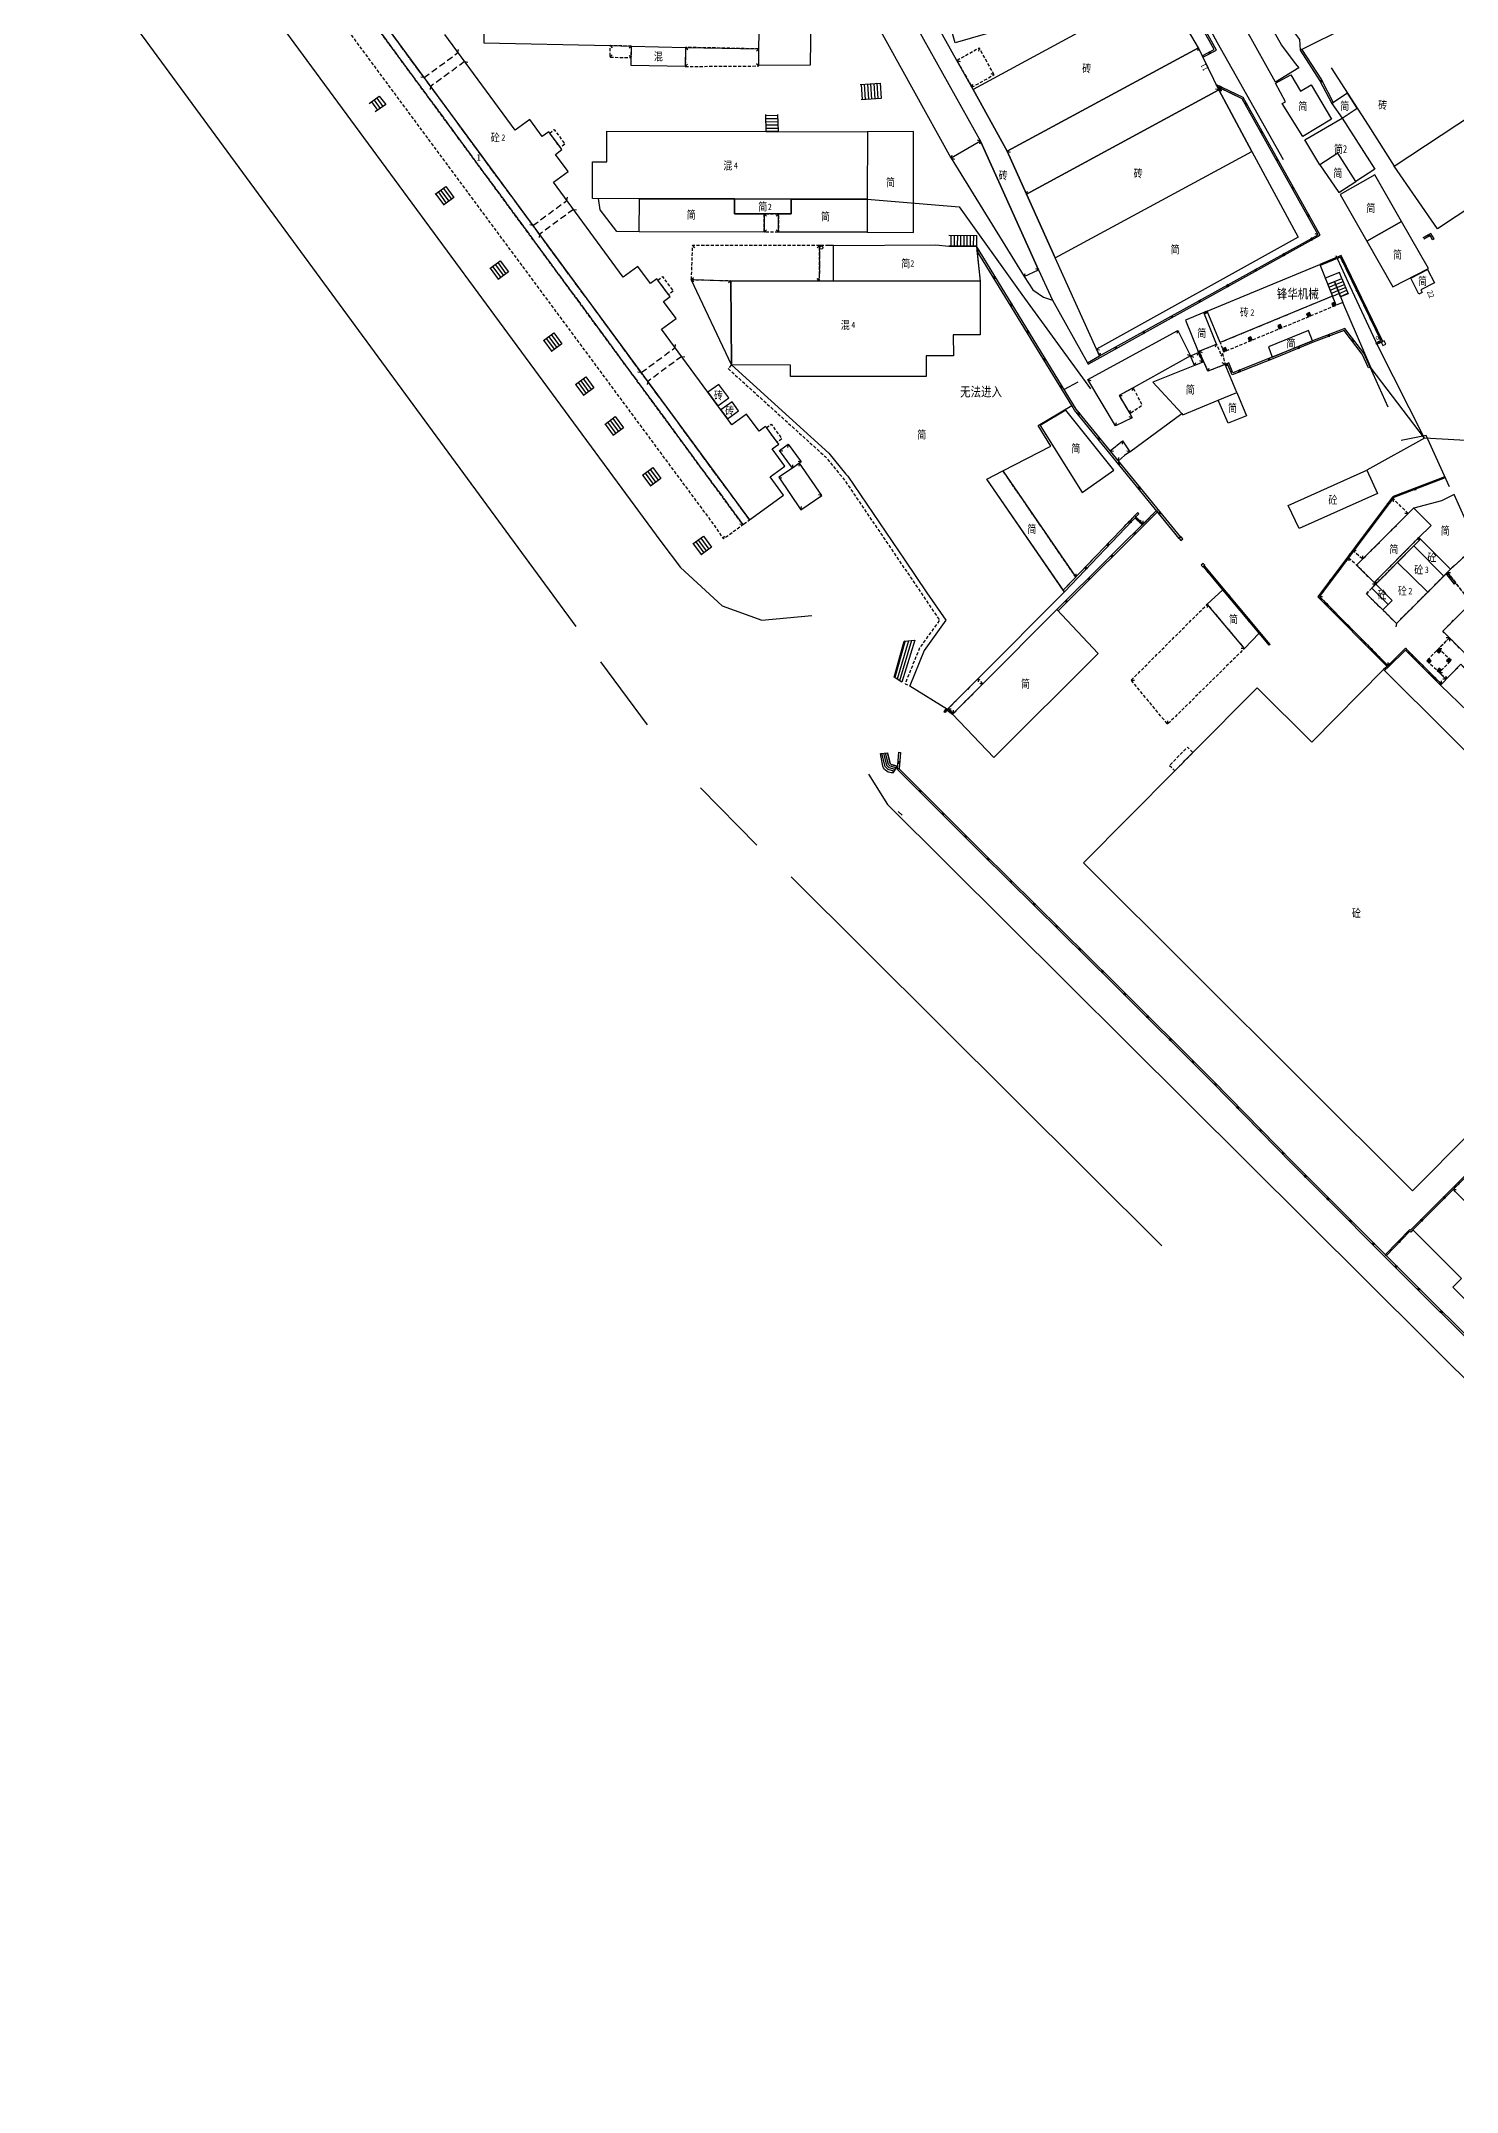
# Model space of a CAD drawing. Extents: x 395778 to 396698, y 996972 to 998012.
# Drawn here: x 396116.2 to 396337.4, y 997014.4 to 997334.7 of the extents above; entities that cross this region are included whole.
import ezdxf
from ezdxf.enums import TextEntityAlignment as Align

# ---------------------------------------------------------------- set-up
doc = ezdxf.new("R2010")
doc.units = 0
doc.header["$LTSCALE"] = 0.5
for name, pattern in [('X32', [1.5, 1, -0.5]), ('X39', [3, 2.5, -0.5]), ('X5', [3, 2, -1])]:
    doc.linetypes.add(name, pattern=pattern)
doc.layers.get('0').update_dxf_attribs({"linetype": 'CONTINUOUS'})
doc.layers.add('ASSIST', color=7, linetype='CONTINUOUS', plot=False)
doc.layers.add('JMD', color=6, linetype='CONTINUOUS')
doc.layers.add('门牌号', color=2, linetype='CONTINUOUS')
doc.styles.add('宋体', font='')
doc.styles.add('正等线体', font='simhei.ttf')
doc.styles.add('细等线体', font='', dxfattribs={"width": 0.8})
doc.styles.get('宋体').set_extended_font_data('SimSun')
doc.styles.get('细等线体').set_extended_font_data('SimSun')
doc.linetypes.add('444', pattern='A,4.5,[145,AAA.SHX,S=1,R=0,X=0,Y=1],4.5,-0.5,[146,AAA.SHX,S=1,R=0,X=0,Y=0],-0.5', length=10)
doc.linetypes.add('447', pattern='A,8,-1,[148,AAA.SHX,S=1,R=0,X=0,Y=0],-1', length=10)

# ---------------------------------------------------------------- blocks, each defined once
blk = doc.blocks.new('*U0')
at = {"linetype": 'Continuous'}
for points in [[(0, 0), (0.5, 0.5), (-0.5, 0.5)], [(0, 0), (-0.5, 0.5), (-0.5, -0.5)], [(0, 0), (-0.5, -0.5), (0.5, -0.5)], [(0, 0), (0.5, -0.5), (0.5, 0.5)]]:
    blk.add_solid(points, dxfattribs=at)
blk = doc.blocks.new('gc002')
blk.add_lwpolyline([(-0.5, -0.5), (0.5, -0.5), (0.5, 0.5), (-0.5, 0.5), (-0.5, -0.5)])
at = {"linetype": 'Continuous'}
blk.add_blockref('*U0', (0, 0), dxfattribs=at)
blk = doc.blocks.new('gc170')
at = {"linetype": 'Continuous'}
blk.add_circle((0, 0), 0.5, dxfattribs=at)

msp = doc.modelspace()

# ---------------------------------------------------------------- linework, layer by layer
at = {"layer": 'ASSIST', "linetype": 'Continuous', "flags": 128}
for points in [[(396131.19, 997367.86), (396213.04, 997256.56), (396216.1, 997252.51), (396222.6, 997246.52), (396228.82, 997244.29), (396236.6, 997245.03)], [(396291.23, 997350.92), (396293.27, 997346.88), (396299.9, 997334.54), (396309.05, 997318.27), (396310.23, 997316.25)], [(396245.27, 997310.05), (396259.62, 997308.85), (396269.43, 997295.18), (396280.13, 997280.45)], [(396332.27, 997272.71), (396325.07, 997287.06), (396320.66, 997296.41), (396318.48, 997301.18)], [(396332.27, 997272.71), (396323.97, 997283.65), (396319.53, 997293.91)], [(396245.48, 997220.25), (396248.42, 997215.51), (396379.52, 997085.15)]]:
    msp.add_lwpolyline(points, dxfattribs=at)
for points in [[(396307, 997339.54), (396307.36, 997338.75), (396309.98, 997334.09), (396312.09, 997331.25), (396312.67, 997330.56), (396309.01, 997328.34), (396304.5, 997336.46), (396303.94, 997338.14)], [(396318.22, 997297.18), (396319.53, 997293.91), (396318.49, 997293.48), (396317.18, 997296.75)], [(396319.18, 997294.79), (396318.22, 997297.18), (396319.4, 997297.67), (396320.35, 997295.28)], [(396251.05, 997241.04), (396252.67, 997241.18), (396250.65, 997234.59), (396249.46, 997235.38)]]:
    msp.add_lwpolyline(points, close=True, dxfattribs=at)
for points, elevation in [([(396340.59, 997272.26), (396332.27, 997272.71), (396323.3, 997267.73)], -85.97), ([(396250.11, 997214.42), (396250.7, 997213.82)], -92.36)]:
    msp.add_lwpolyline(points, dxfattribs=dict(at, elevation=elevation))
at = {"layer": 'ASSIST', "linetype": 'Continuous', "elevation": 6.46, "flags": 128}
msp.add_lwpolyline([(396249.27, 997220.46, -0.351596), (396247.72, 997221.48), (396247.32, 997223.46), (396248.43, 997223.58), (396248.85, 997221.9), (396248.99, 997221.75), (396249.93, 997221.51)], format="xyb", close=True, dxfattribs=at)
at = {"layer": 'JMD', "linetype": 'Continuous'}
for p, q in [((396181.35, 997332.94), (396181.43, 997333.44)), ((396182.38, 997331.54), (396182.87, 997331.47)), ((396259.28, 997331.7), (396259.76, 997331.57)), ((396262.76, 997333.66), (396262.62, 997333.17)), ((396296.97, 997333.69), (396296.84, 997333.21)), ((396297.68, 997332.23, -86.87), (396297.57, 997332.45, -86.87)), ((396312.89, 997333.32), (396313.1, 997333.46)), ((396176.05, 997329.04), (396175.56, 997329.12)), ((396244.29, 997327.97), (396244.45, 997325.59)), ((396244.79, 997328), (396244.95, 997325.62)), ((396245.29, 997328.03), (396245.45, 997325.66)), ((396245.78, 997328.07), (396245.95, 997325.69)), ((396246.28, 997328.1), (396246.45, 997325.72)), ((396246.78, 997328.14), (396246.94, 997325.76)), ((396247.28, 997328.17), (396247.44, 997325.79)), ((396261.62, 997327.54), (396261.76, 997328.03)), ((396265.09, 997329.49), (396264.61, 997329.63)), ((396299.72, 997327.98), (396299.89, 997327.62)), ((396167.84, 997325.23), (396168.76, 997323.93)), ((396168.24, 997325.52), (396169.2, 997324.23)), ((396168.65, 997325.82), (396169.63, 997324.53)), ((396169.05, 997326.12), (396170.06, 997324.83)), ((396177.08, 997327.65), (396177.01, 997327.15)), ((396300.15, 997327.1), (396299.67, 997327.25)), ((396300.15, 997327.1), (396300.65, 997327.07)), ((396300.36, 997327.39), (396300.48, 997326.91)), ((396317.81, 997325), (396318.04, 997325.12)), ((396231.28, 997323.1), (396229.44, 997323.06)), ((396231.29, 997322.6), (396229.45, 997322.57)), ((396231.3, 997322.1), (396229.46, 997322.08)), ((396231.31, 997321.6), (396229.47, 997321.59)), ((396231.33, 997321.1), (396229.48, 997321.1)), ((396231.34, 997320.6), (396229.5, 997320.61)), ((396262.94, 997319.11), (396262.46, 997319.24)), ((396262.94, 997319.11), (396262.79, 997318.63)), ((396258.39, 997316.43), (396258.52, 997316.91)), ((396258.39, 997316.43), (396258.87, 997316.31)), ((396267.11, 997317.56), (396267.59, 997317.4)), ((396179.44, 997312.05), (396180.72, 997310.32)), ((396177.83, 997310.87), (396179.12, 997309.15)), ((396178.23, 997311.17), (396179.52, 997309.44)), ((396178.63, 997311.46), (396179.92, 997309.73)), ((396179.04, 997311.76), (396180.32, 997310.03)), ((396198.35, 997309.84), (396198.43, 997310.34)), ((396270.14, 997310.85), (396270.3, 997311.32)), ((396193.05, 997305.94), (396192.56, 997306.02)), ((396199.38, 997308.44), (396199.87, 997308.37)), ((396194.08, 997304.54), (396194.01, 997304.05)), ((396258.34, 997304.4), (396258.33, 997302.72)), ((396258.84, 997304.4), (396258.83, 997302.72)), ((396259.34, 997304.4), (396259.33, 997302.72)), ((396259.84, 997304.39), (396259.83, 997302.71)), ((396260.34, 997304.39), (396260.33, 997302.71)), ((396260.84, 997304.39), (396260.83, 997302.71)), ((396261.34, 997304.39), (396261.33, 997302.71)), ((396261.84, 997304.39), (396261.83, 997302.71)), ((396262.34, 997304.38), (396262.33, 997302.7)), ((396262.33, 997302.7), (396262.4, 997302.01)), ((396315.67, 997304.5), (396315.19, 997304.64)), ((396333.78, 997303.85), (396333.56, 997303.72)), ((396186.35, 997299.25), (396187.64, 997297.53)), ((396186.75, 997299.55), (396188.04, 997297.82)), ((396187.15, 997299.84), (396188.44, 997298.11)), ((396187.56, 997300.14), (396188.84, 997298.41)), ((396187.96, 997300.44), (396189.23, 997298.7)), ((396272.03, 997299), (396271.57, 997299.17)), ((396315.94, 997299.86), (396316.01, 997299.67)), ((396217.75, 997297.49), (396218.17, 997297.21)), ((396223.94, 997297.31), (396223.58, 997296.96)), ((396269.79, 997297.98), (396269.94, 997298.46)), ((396318.23, 997297.16), (396317.19, 997296.73)), ((396318.41, 997296.7), (396317.37, 997296.27)), ((396318.6, 997296.24), (396317.56, 997295.8)), ((396318.22, 997297.18), (396319.4, 997297.67)), ((396318.41, 997296.72), (396319.58, 997297.2)), ((396318.59, 997296.25), (396319.77, 997296.74)), ((396318.78, 997295.79), (396319.95, 997296.27)), ((396318.79, 997295.77), (396317.75, 997295.34)), ((396318.97, 997295.31), (396317.93, 997294.87)), ((396319.53, 997293.91), (396318.49, 997293.48)), ((396318.96, 997295.32), (396320.14, 997295.81)), ((396319.15, 997294.86), (396320.33, 997295.35)), ((396293.76, 997289.53), (396293.61, 997289.05)), ((396297.85, 997292.37), (396297.93, 997292.19)), ((396298.34, 997292.56), (396298.41, 997292.38)), ((396194.71, 997288), (396196, 997286.28)), ((396195.11, 997288.3), (396196.4, 997286.57)), ((396195.51, 997288.6), (396196.79, 997286.87)), ((396195.91, 997288.89), (396197.19, 997287.16)), ((396196.32, 997289.19), (396197.59, 997287.46)), ((396215.26, 997286.87), (396215.33, 997287.36)), ((396281.04, 997286.64), (396281.52, 997286.49)), ((396297.11, 997286.32), (396296.94, 997286.25)), ((396324.84, 997287.38), (396324.75, 997287.56)), ((396216.29, 997285.47), (396216.79, 997285.4)), ((396224.04, 997284.15), (396223.93, 997284.64)), ((396279.79, 997284.29), (396279.67, 997284.5)), ((396281.56, 997285.56), (396281.71, 997286.03)), ((396295.75, 997285.57), (396295.27, 997285.72)), ((396295.75, 997285.57), (396296.21, 997285.37)), ((396296.36, 997284.07), (396296.56, 997284.52)), ((396297.01, 997286.1), (396296.81, 997285.64)), ((396297.66, 997284.59), (396297.2, 997284.78)), ((396297.83, 997284.66), (396297.66, 997284.59)), ((396301.15, 997284.24), (396301.24, 997284.01)), ((396323.8, 997283.79), (396323.57, 997283.68)), ((396199.7, 997281.1), (396201, 997279.38)), ((396200.11, 997281.4), (396201.39, 997279.67)), ((396200.51, 997281.7), (396201.79, 997279.97)), ((396200.91, 997281.99), (396202.19, 997280.26)), ((396201.31, 997282.29), (396202.59, 997280.56)), ((396209.96, 997282.97), (396209.46, 997283.05)), ((396210.99, 997281.57), (396210.91, 997281.08)), ((396279.71, 997281.87), (396280.2, 997281.74)), ((396284.59, 997279.37), (396285.09, 997279.37)), ((396204.31, 997274.9), (396205.6, 997273.18)), ((396204.71, 997275.2), (396206, 997273.47)), ((396205.11, 997275.49), (396206.4, 997273.77)), ((396205.52, 997275.79), (396206.8, 997274.06)), ((396205.92, 997276.09), (396207.2, 997274.35)), ((396284.03, 997274.67), (396284.18, 997275.15)), ((396286.66, 997275.91), (396286.18, 997276.06)), ((396231.56, 997270.77), (396232.06, 997270.74)), ((396232.9, 997271.76), (396232.83, 997271.27)), ((396283.22, 997270.74), (396283.72, 997270.68)), ((396285.13, 997272.29), (396285.06, 997271.79)), ((396286.29, 997270.61), (396285.8, 997270.7)), ((396210.56, 997267.25), (396211.85, 997265.53)), ((396210.96, 997267.55), (396212.25, 997265.82)), ((396211.37, 997267.84), (396212.65, 997266.12)), ((396211.77, 997268.14), (396213.05, 997266.41)), ((396233.57, 997268.06), (396233.62, 997268.55)), ((396234.95, 997269), (396234.46, 997269.09)), ((396234.7, 997268.82), (396234.6, 997268.33)), ((396284.49, 997269.18), (396284.53, 997269.68)), ((396210.16, 997266.95), (396211.45, 997265.23)), ((396231.44, 997266.61), (396231.93, 997266.52)), ((396238.15, 997263.75), (396237.65, 997263.85)), ((396335.46, 997266.7), (396335.53, 997266.52)), ((396234.89, 997261.54), (396234.98, 997262.03)), ((396287.68, 997260.88), (396287.47, 997261.08)), ((396290.45, 997261.4), (396290.61, 997261.2)), ((396287.08, 997260.24), (396287.22, 997260.39)), ((396288.2, 997259.17), (396288.35, 997259.31)), ((396218.07, 997256.22), (396219.36, 997254.5)), ((396218.47, 997256.52), (396219.76, 997254.79)), ((396218.87, 997256.81), (396220.16, 997255.08)), ((396219.27, 997257.11), (396220.55, 997255.38)), ((396219.68, 997257.4), (396220.95, 997255.67)), ((396294.22, 997257.25, -9.51), (396293.99, 997257.05, -9.51)), ((396297.93, 997252.79), (396297.78, 997252.66)), ((396320.43, 997254.05), (396320.47, 997253.55)), ((396335.87, 997251.76), (396335.83, 997251.26)), ((396276.05, 997248.73), (396275.87, 997248.98)), ((396315.87, 997247.98), (396316.37, 997248.01)), ((396324.68, 997249.94), (396324.18, 997249.93)), ((396337.19, 997250.07), (396336.99, 997249.92)), ((396274.89, 997245.94), (396275.07, 997245.76)), ((396298.36, 997246.77), (396298.34, 997246.27)), ((396327.9, 997243.78, -85.61), (396327.82, 997243.23)), ((396336.18, 997241.53), (396335.68, 997241.53)), ((396251.18, 997241.05), (396249.55, 997235.32)), ((396251.68, 997241.09), (396249.92, 997235.08)), ((396252.18, 997241.13), (396250.29, 997234.84)), ((396252.67, 997241.18), (396250.65, 997234.59)), ((396304.16, 997239.86), (396303.66, 997239.88)), ((396308.19, 997240.5), (396308.03, 997240.37)), ((396325.91, 997236.58), (396326.05, 997236.43)), ((396326.59, 997237.2), (396326.59, 997237.7)), ((396326.73, 997237.06), (396326.59, 997237.2)), ((396335.67, 997235.06), (396335.17, 997235.06)), ((396286.49, 997234.92), (396286.99, 997234.9)), ((396334.78, 997234.16), (396334.92, 997234.3)), ((396334.92, 997234.3), (396334.92, 997234.8)), ((396257.22, 997230.05), (396257.37, 997229.91)), ((396257.55, 997230.39), (396257.63, 997230.49)), ((396257.55, 997230.39), (396257.71, 997230.27, -87.74)), ((396292.17, 997228.05), (396292.19, 997228.55)), ((396250.16, 997223.68), (396250.46, 997223.65)), ((396249.95, 997221.01), (396250.12, 997221.19)), ((396326.17, 997145.17), (396326.32, 997145.03))]:
    msp.add_line(p, q, dxfattribs=at)
at = {"layer": 'JMD', "linetype": 'X32'}
for p, q in [((396205.05, 997332.23), (396205.41, 997332.57)), ((396205.09, 997334.03), (396205.43, 997333.67)), ((396208.42, 997332.15), (396208.07, 997332.51)), ((396208.46, 997333.95), (396208.1, 997333.61)), ((396216.84, 997330.77), (396217.19, 997331.12)), ((396216.9, 997333.76), (396217.25, 997333.4)), ((396228.31, 997333.51), (396227.95, 997333.16)), ((396228.33, 997330.85), (396227.97, 997331.2)), ((396229.19, 997307.75), (396229.54, 997307.4)), ((396231.39, 997307.75), (396231.03, 997307.4)), ((396217.95, 997302.83), (396218.3, 997302.47)), ((396229.18, 997304.9), (396229.54, 997305.26)), ((396231.38, 997304.9), (396231.03, 997305.25)), ((396237.79, 997302.79), (396237.43, 997302.44)), ((396217.75, 997297.49), (396218.12, 997297.83)), ((396237.78, 997297.29), (396237.43, 997297.65)), ((396297.11, 997286.31), (396297.57, 997286.12)), ((396299.81, 997287.41), (396299.61, 997286.94)), ((396298.47, 997283.17), (396298.66, 997283.63)), ((396300.73, 997285.94), (396300.47, 997285.51)), ((396301.15, 997284.24), (396300.7, 997284.47)), ((396286.8, 997280.6), (396286.66, 997280.12)), ((396286.27, 997276.57), (396286.37, 997277.06)), ((396327.37, 997263.3), (396327.41, 997262.8)), ((396329.73, 997260.95), (396329.23, 997260.95)), ((396222.79, 997256.99), (396222.97, 997257.45)), ((396225.84, 997259.21), (396225.34, 997259.28)), ((396288.35, 997259.31), (396288.34, 997259.81)), ((396321.13, 997255.17), (396321.63, 997255.22)), ((396322.68, 997253.86), (396322.66, 997254.36)), ((396331.66, 997256.95), (396331.16, 997256.96)), ((396331.43, 997257.2), (396331.42, 997256.7)), ((396277.83, 997251.03), (396277.87, 997251.52)), ((396335.87, 997251.76), (396336.36, 997251.72)), ((396324.44, 997250.17), (396324.94, 997250.18)), ((396324.68, 997249.94), (396324.68, 997250.44)), ((396336.18, 997241.53), (396336.18, 997241.03)), ((396334.52, 997239.89), (396335.02, 997239.89)), ((396262.58, 997235.18), (396262.57, 997234.68)), ((396334.61, 997236.1), (396335.11, 997236.11)), ((396335.66, 997235.07), (396335.66, 997235.57)), ((396263.34, 997234.36), (396262.84, 997234.37)), ((396257.85, 997230.42), (396258.35, 997230.46)), ((396258.75, 997229.76), (396258.71, 997230.25)), ((396336.76, 997155.37), (396337.26, 997155.37))]:
    msp.add_line(p, q, dxfattribs=at)
at = {"layer": 'JMD', "linetype": 'X39', "flags": 128}
for points in [[(396141.08, 997376.57), (396140.04, 997375.8), (396225.84, 997259.21), (396226.88, 997259.97)], [(396239.99, 997302.79), (396237.79, 997302.79), (396237.78, 997297.29), (396239.98, 997297.29)]]:
    msp.add_lwpolyline(points, close=True, dxfattribs=at)
at = {"layer": 'JMD', "linetype": 'Continuous', "flags": 128}
for points in [[(396141.08, 997376.57), (396226.88, 997259.97), (396232.21, 997263.84), (396230.11, 997266.68), (396232.39, 997268.36), (396230.42, 997271.03), (396231.43, 997271.77), (396231.19, 997272.1), (396229.52, 997274.36), (396229.38, 997274.56), (396228.37, 997273.82), (396226.41, 997276.49), (396224.13, 997274.82), (396223.44, 997275.75), (396222.42, 997277.14), (396221.95, 997277.78), (396220.39, 997279.9), (396213.15, 997289.73), (396215.43, 997291.41), (396213.46, 997294.08), (396214.47, 997294.82), (396214.23, 997295.14), (396212.56, 997297.41), (396212.42, 997297.61), (396211.41, 997296.87), (396209.45, 997299.54), (396207.17, 997297.87), (396196.26, 997312.69), (396198.54, 997314.36), (396196.57, 997317.04), (396197.57, 997317.78), (396197.34, 997318.1), (396195.67, 997320.37), (396195.52, 997320.56), (396194.52, 997319.82), (396192.55, 997322.5), (396190.27, 997320.82), (396179.28, 997335.76)], [(396317.63, 997349.45), (396313.18, 997347.16), (396314.98, 997343.68), (396315.57, 997342.53), (396312.09, 997340.73), (396312.34, 997340.27), (396309.81, 997338.93), (396312.76, 997334.97), (396312.89, 997333.32), (396320.43, 997337.06), (396324.91, 997339.27)], [(396279.67, 997284.5), (396281.56, 997285.56), (396315.67, 997304.5), (396303.8, 997325.72), (396299.89, 997327.62)], [(396333.56, 997303.72), (396333.19, 997304.37), (396332.18, 997303.78)], [(396298.41, 997292.38), (396297.93, 997292.19)], [(396297.66, 997284.59), (396297.01, 997286.1), (396296.94, 997286.25)], [(396335.53, 997266.52), (396327.51, 997263.44), (396327.37, 997263.3), (396315.87, 997247.98), (396326.73, 997237.06), (396326.05, 997236.43)], [(396290.61, 997261.2), (396275.07, 997245.76)], [(396275.87, 997248.98), (396287.47, 997261.08)], [(396287.22, 997260.39), (396288.35, 997259.31)], [(396308.03, 997240.37), (396306.47, 997242.24), (396300.8, 997249.04), (396297.78, 997252.66)], [(396326.59, 997237.2), (396329.3, 997239.9), (396334.92, 997234.3)]]:
    msp.add_lwpolyline(points, dxfattribs=at)
at = {"layer": 'JMD', "linetype": 'X32', "flags": 128}
for points in [[(396140.04, 997375.8), (396136.75, 997373.38), (396221.53, 997258.87), (396222.79, 997256.99), (396225.84, 997259.21)], [(396208.46, 997333.95), (396205.09, 997334.03), (396205.05, 997332.23), (396208.42, 997332.15)], [(396265.09, 997329.49), (396262.76, 997333.66), (396259.28, 997331.7), (396261.62, 997327.54)], [(396195.67, 997320.37), (396195.67, 997320.37), (396196.39, 997320.91), (396198.06, 997318.64), (396197.34, 997318.1)], [(396231.38, 997304.9), (396229.18, 997304.9), (396229.19, 997307.75), (396231.39, 997307.75)], [(396217.75, 997297.49), (396223.94, 997297.31), (396237.78, 997297.29), (396237.79, 997302.79), (396217.95, 997302.83)], [(396212.56, 997297.41), (396212.56, 997297.41), (396213.28, 997297.95), (396214.96, 997295.68), (396214.23, 997295.14)], [(396318.49, 997293.48), (396317.92, 997294.9), (396300.38, 997287.64), (396300.92, 997286.2)], [(396229.52, 997274.36), (396229.52, 997274.36), (396230.25, 997274.9), (396231.92, 997272.63), (396231.19, 997272.1)], [(396324.68, 997249.94), (396324.44, 997250.17), (396331.43, 997257.2), (396331.66, 997256.95)], [(396342.24, 997244.32), (396344.15, 997246.24), (396339.66, 997255.29), (396336.37, 997252.26), (396335.87, 997251.76), (396337.19, 997250.07), (396339, 997247.75), (396339.57, 997246.98)], [(396286.49, 997234.92), (396298.36, 997246.77), (396304.16, 997239.86), (396292.17, 997228.05)], [(396336.18, 997241.53), (396334.52, 997239.89), (396336.45, 997238.02), (396334.61, 997236.1), (396335.66, 997235.07), (396337.96, 997237.4), (396342.27, 997233.16), (396339.27, 997230.17), (396344.97, 997224.21), (396346.44, 997225.62), (396341.63, 997230.48), (396345, 997233.82), (396342.28, 997236.47), (396341.74, 997235.94)], [(396292.46, 997221.61), (396293.31, 997220.77), (396296.13, 997223.61), (396295.28, 997224.45)], [(396352.68, 997166.27), (396350.17, 997168.78), (396336.76, 997155.37), (396339.34, 997152.8)]]:
    msp.add_lwpolyline(points, close=True, dxfattribs=at)
at = {"layer": 'JMD', "linetype": '444', "flags": 128}
for points in [[(396199.82, 997243.28), (396116.23, 997357.16)], [(396269.79, 997297.98), (396271.11, 997295.91), (396272.81, 997294.75), (396274.18, 997294.25)], [(396326.62, 997277.57), (396323.8, 997283.79)], [(396286.29, 997270.61), (396286.29, 997270.61), (396294.39, 997276.57)], [(396336.18, 997265.12), (396332.55, 997273.12), (396328.64, 997272.34)]]:
    msp.add_lwpolyline(points, dxfattribs=at)
at = {"layer": 'JMD', "linetype": 'Continuous', "flags": 128}
for points in [[(396228.31, 997333.51), (396228.54, 997343.9), (396187.5, 997344.81), (396187.37, 997339.07), (396185.46, 997339.11), (396185.36, 997334.47), (396205.09, 997334.03), (396208.46, 997333.95), (396216.9, 997333.76)], [(396290.06, 997346.5), (396290.89, 997343.59), (396279.76, 997340.41), (396273.73, 997338.69), (396270.83, 997337.86), (396270.11, 997337.65), (396266.41, 997336.6), (396258.97, 997334.47), (396258.14, 997337.39), (396260.69, 997338.12)], [(396236.37, 997330.99), (396228.33, 997330.94), (396228.31, 997333.51), (396228.54, 997343.9), (396235.26, 997343.75), (396236.49, 997342.77)], [(396253.62, 997341.77), (396251.09, 997340.33), (396262.94, 997319.11), (396262.94, 997319.11), (396272.03, 997299), (396274.18, 997294.25), (396279.67, 997284.5), (396281.56, 997285.56), (396281.04, 997286.64), (396274.61, 997300.91), (396270.14, 997310.85), (396267.11, 997317.56), (396261.82, 997327.19), (396261.62, 997327.54), (396259.28, 997331.7), (396256.56, 997336.54)], [(396296.97, 997333.69), (396291.45, 997343.19), (396281.31, 997337.72), (396261.82, 997327.19), (396267.11, 997317.56)], [(396262.94, 997319.11), (396258.39, 997316.43), (396246.58, 997337.71), (396251.09, 997340.33)], [(396216.9, 997333.76), (396216.84, 997330.77), (396208.39, 997330.95), (396208.42, 997332.15), (396208.46, 997333.95)], [(396267.11, 997317.56), (396270.14, 997310.85), (396300.15, 997327.1), (396296.97, 997333.69), (396296.97, 997333.69)], [(396361, 997323.06), (396334.3, 997305.42), (396327.54, 997315.2), (396354.45, 997332.98)], [(396305.34, 997317.51), (396300.15, 997327.1), (396270.14, 997310.85), (396274.61, 997300.91)], [(396281.04, 997286.64), (396281.56, 997285.56), (396315.67, 997304.5), (396303.8, 997325.72), (396300.36, 997327.39), (396300.15, 997327.1), (396305.34, 997317.51), (396312.56, 997304.12)], [(396319.42, 997322.71), (396321.8, 997324.25), (396320.27, 997326.59), (396317.81, 997325)], [(396324.54, 997314.73), (396321.56, 997312.82), (396318.73, 997317.24), (396315.92, 997315.43), (396313.62, 997319.31), (396319.42, 997322.71)], [(396245.29, 997320.57), (396245.27, 997310.05), (396233.36, 997310.07), (396224.51, 997310.09), (396209.69, 997310.12), (396202.36, 997310.14), (396202.37, 997315.89), (396204.58, 997315.9), (396204.59, 997320.66), (396229.5, 997320.61), (396231.34, 997320.6)], [(396252.5, 997320.61), (396245.29, 997320.57), (396245.27, 997310.05), (396245.26, 997304.87), (396252.49, 997304.85)], [(396262.94, 997319.11), (396258.39, 997316.43), (396269.79, 997297.98), (396272.03, 997299)], [(396305.34, 997317.51), (396312.56, 997304.12), (396281.04, 997286.64), (396274.61, 997300.91)], [(396315.92, 997315.43), (396318.89, 997311.1), (396321.56, 997312.82), (396318.73, 997317.24)], [(396324.51, 997313.87), (396319.1, 997310.77), (396323.28, 997303.48), (396328.69, 997306.58)], [(396224.51, 997310.09), (396224.51, 997307.76), (396229.19, 997307.75), (396229.18, 997304.9), (396209.67, 997304.95), (396209.69, 997310.12)], [(396231.39, 997307.75), (396229.19, 997307.75), (396224.51, 997307.76), (396224.51, 997310.09), (396233.36, 997310.07), (396233.36, 997307.75)], [(396231.38, 997304.9), (396231.39, 997307.75), (396233.36, 997307.75), (396233.36, 997310.07), (396245.27, 997310.05), (396245.26, 997304.87)], [(396239.98, 997297.29), (396239.99, 997302.79), (396255.99, 997302.89), (396258, 997302.72), (396262.33, 997302.7), (396262.89, 997297.26)], [(396224.04, 997284.15), (396239.24, 997270.36), (396241.93, 997267.11), (396242.24, 997266.81), (396251.15, 997253.64), (396254.59, 997248.55), (396257.54, 997244.29), (396254.15, 997239.57), (396251.9, 997234.04), (396257.81, 997230.37), (396257.85, 997230.42), (396262.58, 997235.18), (396276.05, 997248.73), (396263.94, 997266.31), (396266.46, 997267.61), (396273.93, 997271.47), (396271.95, 997274.72), (396277.2, 997277.84), (396262.4, 997302.01), (396262.89, 997297.26), (396262.9, 997288.85), (396258.7, 997288.85), (396258.71, 997285.56), (396254.47, 997285.56), (396254.46, 997282.33), (396233.29, 997282.37), (396233.3, 997284.12)], [(396315.94, 997299.86), (396317.92, 997294.9), (396300.38, 997287.64), (396298.34, 997292.56)], [(396224.04, 997284.15), (396217.75, 997297.49), (396223.94, 997297.31)], [(396254.46, 997282.33), (396233.29, 997282.37), (396233.3, 997284.12), (396224.04, 997284.15), (396223.94, 997297.31), (396237.78, 997297.29), (396239.98, 997297.29), (396262.89, 997297.26), (396262.9, 997288.85), (396258.7, 997288.85), (396258.71, 997285.56), (396254.47, 997285.56)], [(396294.95, 997291.16), (396296.94, 997286.25), (396299.81, 997287.41), (396297.85, 997292.37)], [(396325.78, 997287.19), (396326.25, 997287.41), (396326.01, 997287.93), (396325.53, 997287.71)], [(396221.95, 997277.78), (396223.67, 997279.01), (396222.1, 997281.12), (396220.39, 997279.9)], [(396223.44, 997275.75), (396225.18, 997276.99), (396224.16, 997278.38), (396222.42, 997277.14)], [(396234.95, 997269), (396233.57, 997268.06), (396231.56, 997270.77), (396232.9, 997271.76)], [(396234.7, 997268.82), (396233.57, 997268.06), (396231.44, 997266.61), (396234.89, 997261.54), (396238.15, 997263.75)], [(396266.46, 997267.61), (396277.83, 997251.03), (396275.87, 997248.98), (396263.94, 997266.31)], [(396331.66, 997256.95), (396336.37, 997252.26), (396339.66, 997255.29), (396340.45, 997256.02), (396336.94, 997263.9), (396334.93, 997262.95), (396330.62, 997261.77), (396333.31, 997259.08), (396331.43, 997257.2)], [(396294.55, 997257), (396294.28, 997257.31), (396293.98, 997257.04), (396294.25, 997256.73)], [(396306.47, 997242.24), (396304.16, 997239.86), (396298.36, 997246.77), (396300.8, 997249.04)], [(396344.88, 997195.19), (396357.63, 997182.53), (396330.44, 997155.14), (396279.03, 997206.38), (396293.31, 997220.77), (396296.13, 997223.61), (396306.17, 997233.71), (396314.68, 997225.23), (396325.91, 997236.58), (396356.1, 997206.55)], [(396339.09, 997229.99), (396342.27, 997233.16), (396337.96, 997237.4), (396334.78, 997234.16)], [(396340.76, 997151.39), (396336.76, 997155.37), (396330.46, 997149.07), (396338.08, 997141.48), (396336.73, 997140.12), (396354.21, 997122.73), (396354.97, 997123.5), (396359.99, 997128.57), (396338.92, 997149.53)]]:
    msp.add_lwpolyline(points, close=True, dxfattribs=at)
for points, elevation in [([(396297.57, 997332.45), (396299.45, 997333.43), (396293.63, 997343.93)], -86.87), ([(396313.1, 997333.46), (396316.18, 997328.67), (396318.04, 997325.12)], -985.8), ([(396317.7, 997330.57), (396323.51, 997321.6), (396327.54, 997315.2)], -983.44), ([(396293.99, 997257.05), (396277.65, 997277.1), (396277.2, 997277.84), (396262.4, 997302.01)], -9.51), ([(396324.75, 997287.56), (396325.5, 997287.92), (396319.17, 997300.98), (396316.01, 997299.67)], 9.77), ([(396323.57, 997283.68), (396322.57, 997285.86), (396319.74, 997289.53), (396314.91, 997287.69), (396309.11, 997285.34), (396302.23, 997282.61), (396301.6, 997284.15), (396301.23, 997284.01)], 9.91), ([(396336.99, 997249.92), (396335.69, 997251.58)], -86.2), ([(396257.71, 997230.27), (396257.37, 997229.91)], -88.23), ([(396257.85, 997230.42), (396258.75, 997229.76)], -87.74), ([(396247.32, 997223.46), (396248.43, 997223.58)], 6.46), ([(396249.43, 997220.71), (396248.52, 997220.95), (396248.04, 997221.46), (396247.52, 997223.48)], 7.52), ([(396249.6, 997220.98), (396248.68, 997221.22), (396248.31, 997221.61), (396247.83, 997223.51)], 7.52), ([(396249.76, 997221.24), (396248.84, 997221.48), (396248.58, 997221.75), (396248.14, 997223.51)], 7.52), ([(396249.93, 997221.51), (396248.99, 997221.75), (396248.85, 997221.9), (396248.43, 997223.58)], 7.52), ([(396250.46, 997223.65), (396250.25, 997221.06)], 8.05), ([(396249.27, 997220.46), (396249.93, 997221.51)], 6.46)]:
    msp.add_lwpolyline(points, dxfattribs=dict(at, elevation=elevation))
at = {"layer": 'JMD', "color": 7, "linetype": 'Continuous', "flags": 128}
for points, elevation in [([(396297.68, 997332.23), (396299.79, 997333.32), (396293.85, 997344.05)], -86.87), ([(396312.89, 997333.32), (396315.96, 997328.55), (396317.81, 997325)], -985.8), ([(396294.22, 997257.25), (396277.89, 997277.27), (396262.33, 997302.7)], -9.51), ([(396324.84, 997287.38), (396325.76, 997287.82), (396319.27, 997301.24), (396315.94, 997299.86)], 9.77), ([(396323.8, 997283.79), (396322.79, 997285.99), (396319.83, 997289.83), (396314.82, 997287.92), (396309.02, 997285.57), (396302.36, 997282.94), (396301.74, 997284.47), (396301.15, 997284.24)], 9.91), ([(396337.19, 997250.07), (396335.87, 997251.76)], -86.2), ([(396257.55, 997230.39), (396257.22, 997230.05)], -88.23), ([(396257.55, 997230.39), (396258.6, 997229.61)], -87.74), ([(396250.16, 997223.68), (396249.95, 997221.01)], 8.05)]:
    msp.add_lwpolyline(points, dxfattribs=dict(at, elevation=elevation))
at = {"layer": 'JMD', "linetype": 'X5'}
for points in [[(396176.05, 997329.04), (396181.35, 997332.94)], [(396182.38, 997331.54), (396177.08, 997327.65)], [(396193.05, 997305.94), (396198.35, 997309.84)], [(396199.38, 997308.44), (396194.08, 997304.54)], [(396209.96, 997282.97), (396215.26, 997286.87)], [(396216.3, 997285.48), (396210.99, 997281.57)]]:
    msp.add_lwpolyline(points, dxfattribs=at)
at = {"layer": 'JMD', "linetype": 'X32'}
msp.add_lwpolyline([(396228.33, 997330.85), (396228.33, 997330.94), (396228.31, 997333.51), (396216.9, 997333.76), (396216.84, 997330.77)], close=True, dxfattribs=at)
at = {"layer": 'JMD', "linetype": 'Continuous'}
for points in [[(396244.15, 997327.96), (396247.28, 997328.17)], [(396167.5, 997324.98), (396169.05, 997326.12)], [(396170.06, 997324.83), (396168.4, 997323.68)], [(396247.44, 997325.79), (396244.31, 997325.58)], [(396229.5, 997320.61), (396229.43, 997323.25)], [(396231.27, 997323.29), (396231.34, 997320.6)], [(396177.8, 997310.85), (396179.44, 997312.05)], [(396180.72, 997310.32), (396179.09, 997309.13)], [(396262.33, 997302.7), (396258, 997302.72)], [(396258.01, 997304.4), (396262.34, 997304.38)], [(396186.32, 997299.23), (396187.96, 997300.44)], [(396189.23, 997298.7), (396187.61, 997297.51)], [(396318.49, 997293.48), (396317.18, 997296.75)], [(396319.18, 997294.79), (396318.22, 997297.18)], [(396319.4, 997297.67), (396320.35, 997295.28)], [(396194.68, 997287.98), (396196.32, 997289.19)], [(396197.59, 997287.46), (396195.97, 997286.26)], [(396199.68, 997281.08), (396201.31, 997282.29)], [(396202.59, 997280.56), (396200.97, 997279.36)], [(396204.28, 997274.88), (396205.92, 997276.09)], [(396207.2, 997274.35), (396205.58, 997273.16)], [(396210.14, 997266.94), (396211.77, 997268.14)], [(396213.05, 997266.41), (396211.43, 997265.22)], [(396218.04, 997256.2), (396219.68, 997257.4)], [(396220.95, 997255.67), (396219.33, 997254.48)], [(396251.05, 997241.04), (396252.67, 997241.18)], [(396250.65, 997234.59), (396249.46, 997235.38)]]:
    msp.add_lwpolyline(points, dxfattribs=at)
at = {"layer": 'JMD', "color": 7, "linetype": 'Continuous', "flags": 128}
for points in [[(396279.79, 997284.29), (396316.01, 997304.41), (396303.98, 997325.91), (396299.72, 997327.98)], [(396333.78, 997303.85), (396333.28, 997304.71), (396332.04, 997303.99)], [(396298.34, 997292.56), (396297.85, 997292.37)], [(396297.83, 997284.66), (396297.11, 997286.32)], [(396335.46, 997266.7), (396327.4, 997263.61), (396327.22, 997263.43), (396315.61, 997247.96), (396326.44, 997237.06), (396325.91, 997236.58)], [(396290.45, 997261.4), (396274.89, 997245.94)], [(396276.05, 997248.73), (396287.68, 997260.88)], [(396287.08, 997260.24), (396288.2, 997259.17)], [(396308.19, 997240.5), (396297.93, 997252.79)], [(396326.73, 997237.06), (396329.3, 997239.62), (396334.78, 997234.16)]]:
    msp.add_lwpolyline(points, dxfattribs=at)
at = {"layer": 'JMD', "linetype": 'Continuous', "flags": 128}
for points, elevation in [([(396312.93, 997326.93), (396314.58, 997327.91), (396317.75, 997322.55), (396313.29, 997319.83), (396310.06, 997325), (396310.57, 997325.27), (396309.03, 997328.17), (396311.44, 997329.45)], 7.98), ([(396328.69, 997306.58), (396323.28, 997303.48), (396327.36, 997296.36), (396332.9, 997299.24)], 9.07), ([(396332.78, 997299.07), (396333.86, 997296.96), (396331.74, 997295.88), (396331.94, 997295.48), (396331.43, 997295.22), (396330.15, 997297.73)], 10.34), ([(396295.75, 997285.57), (396286.8, 997280.6), (396284.59, 997279.37), (396284.59, 997279.37), (396284.59, 997279.37), (396286.27, 997276.57), (396286.66, 997275.91), (396284.03, 997274.67), (396279.71, 997281.87), (396293.76, 997289.53)], -86.46), ([(396314.82, 997287.92), (396314.17, 997289.53), (396307.94, 997286.99), (396308.52, 997285.38), (396309.02, 997285.57), (396310.92, 997286.34)], 9.91), ([(396294.57, 997276.38), (396300.08, 997278.66), (396302.98, 997279.86), (396301.15, 997284.24), (396298.47, 997283.17), (396297.83, 997284.66), (396296.36, 997284.06), (396289.86, 997281.44), (396294.39, 997276.57)], 9.89), ([(396297.66, 997284.59), (396296.36, 997284.06), (396295.75, 997285.57), (396297.01, 997286.1)], 11.72), ([(396272.27, 997274.7), (396278.82, 997264.21), (396283.39, 997267.47), (396283.77, 997267.74), (396276.28, 997277.09)], -88.67), ([(396300.08, 997278.66), (396302.98, 997279.86), (396304.5, 997276.21), (396301.64, 997275.06)], 9.89), ([(396285.13, 997272.29), (396286.29, 997270.61), (396285.42, 997270), (396284.49, 997269.18), (396283.22, 997270.74)], 10), ([(396311.02, 997262.22), (396323.3, 997267.73), (396324.93, 997264.08), (396312.7, 997258.59)], 9.9), ([(396331.37, 997257.14), (396333.31, 997259.08), (396330.62, 997261.77), (396330.59, 997261.81), (396329.73, 997260.95), (396325.98, 997257.19), (396321.69, 997252.87), (396324.44, 997250.17)], -86.47), ([(396327.9, 997243.78), (396325.79, 997245.89), (396327.25, 997247.36), (396324.68, 997249.94), (396330.6, 997255.88), (396335.3, 997251.19)], -85.61), ([(396335.3, 997251.19), (396332.79, 997248.68), (396328.05, 997253.32), (396330.6, 997255.88)], -82.24), ([(396335.3, 997251.19), (396336.37, 997252.26), (396331.66, 997256.95), (396330.6, 997255.88)], -85.61), ([(396298.01, 997252.86), (396297.74, 997253.17), (396297.43, 997252.9), (396297.7, 997252.59)], 9.64), ([(396327.25, 997247.36), (396326.63, 997246.74), (396324.06, 997249.3), (396324.68, 997249.94)], -86.9), ([(396274.89, 997245.94), (396281.31, 997239.11), (396265.01, 997222.86), (396258.6, 997229.61), (396263.34, 997234.36)], -87.22), ([(396339.57, 997246.98), (396342.24, 997244.32), (396346.2, 997240.37), (396345.32, 997239.5), (396343.04, 997237.23), (396342.46, 997236.65), (396341.74, 997235.94), (396336.18, 997241.53), (396335.14, 997242.58)], -86.5)]:
    msp.add_lwpolyline(points, close=True, dxfattribs=dict(at, elevation=elevation))
at = {"layer": 'JMD', "linetype": '447', "flags": 128}
msp.add_lwpolyline([(396209.67, 997304.95), (396206.14, 997304.99), (396203.55, 997308.38), (396203.3, 997310.14)], dxfattribs=at)
at = {"layer": 'JMD', "elevation": -85.84, "flags": 128}
msp.add_lwpolyline([(396319.01, 997298.59), (396316.8, 997297.71), (396317.18, 997296.75), (396319.4, 997297.67)], close=True, dxfattribs=at)
at = {"layer": 'JMD', "linetype": 'X32', "flags": 128}
for points, elevation in [([(396298.47, 997283.17), (396297.83, 997284.66), (396297.11, 997286.31), (396299.81, 997287.41), (396300.45, 997285.88), (396300.73, 997285.94), (396301.15, 997284.24)], -85.9), ([(396286.8, 997280.6), (396284.59, 997279.37), (396286.27, 997276.57), (396288.21, 997277.89)], -86.46), ([(396329.73, 997260.95), (396327.37, 997263.3), (396321.13, 997255.17), (396322.68, 997253.86)], -87.24), ([(396323.21, 997248.42), (396324.06, 997249.3), (396324.68, 997249.94), (396321.69, 997252.87), (396320.43, 997254.05), (396315.87, 997247.98), (396326.59, 997237.2), (396329.3, 997239.9), (396334.92, 997234.3), (396335.67, 997235.06), (396334.61, 997236.1), (396332.64, 997237.94), (396334.52, 997239.89), (396336.18, 997241.53), (396335.14, 997242.58), (396339.57, 997246.98), (396339, 997247.75), (396337.19, 997250.07), (396335.87, 997251.76), (396327.9, 997243.78)], -86.47), ([(396263.34, 997234.36), (396262.58, 997235.18), (396257.85, 997230.42), (396258.75, 997229.76)], -87.23)]:
    msp.add_lwpolyline(points, close=True, dxfattribs=dict(at, elevation=elevation))
for points in [[(396224.04, 997284.15), (396223.54, 997283.59), (396238.7, 997269.84), (396241.58, 997266.36), (396256.56, 997244.3), (396253.44, 997239.96), (396251.16, 997234.34), (396251.9, 997234.04)], [(396290.45, 997261.4), (396288.35, 997259.31), (396287, 997260.6), (396277.83, 997251.03), (396266.46, 997267.61)]]:
    msp.add_lwpolyline(points, dxfattribs=at)
at = {"layer": 'JMD', "linetype": '444', "flags": 128}
for points, elevation in [([(396278.16, 997281.46), (396276.02, 997280.34)], 10.03), ([(396210.93, 997227.96), (396203.66, 997237.78)], 6.34), ([(396228.04, 997209.14), (396219.21, 997218.1)], -91.97), ([(396233.39, 997204.23), (396291.28, 997146.57)], 6.44)]:
    msp.add_lwpolyline(points, dxfattribs=dict(at, elevation=elevation))
at = {"layer": 'JMD', "linetype": 'X32', "elevation": -85.59, "flags": 128}
msp.add_lwpolyline([(396324.06, 997249.3), (396323.21, 997248.42), (396325.79, 997245.89)], dxfattribs=at)
at = {"layer": 'JMD', "color": 7, "linetype": 'Continuous', "flags": 128}
for points in [[(396249.95, 997221.01), (396263.1, 997207.86), (396283.7, 997187.52), (396299.11, 997172.15), (396311.6, 997159.39), (396331.42, 997139.57), (396372.91, 997098.35), (396387.76, 997083.69), (396457.86, 997014.53, 0.404619), (396467.89, 997021.51), (396466.93, 997024.37), (396465.47, 997027.4), (396464.99, 997028.4)], [(396364.36, 997179.31), (396364.02, 997179.83, 0.254599), (396361.41, 997179.89), (396359.91, 997178.81), (396333.3, 997152.19), (396330.12, 997149.01), (396330, 997149.12), (396326.17, 997145.17)]]:
    msp.add_lwpolyline(points, format="xyb", dxfattribs=at)
at = {"layer": 'JMD', "linetype": 'Continuous', "flags": 128}
for points in [[(396250.12, 997221.19), (396263.28, 997208.04), (396283.88, 997187.7), (396299.29, 997172.33), (396311.78, 997159.57), (396331.59, 997139.74), (396373.09, 997098.52), (396379.23, 997092.47), (396387.93, 997083.87), (396417.42, 997054.78), (396450, 997022.64), (396450.35, 997022.3), (396457.98, 997014.77, 0.399679), (396467.63, 997021.49), (396466.69, 997024.28), (396464.76, 997028.29), (396464.99, 997028.4)], [(396364.2, 997179.2), (396363.88, 997179.68, 0.248237), (396361.51, 997179.72), (396360.04, 997178.65), (396350.17, 997168.78), (396336.76, 997155.37), (396330.46, 997149.07), (396330.13, 997148.73), (396330.01, 997148.84), (396326.32, 997145.03)]]:
    msp.add_lwpolyline(points, format="xyb", dxfattribs=at)

# ---------------------------------------------------------------- block references
at = {"layer": 'JMD', "linetype": 'Continuous', "yscale": 0.25}
for p, xscale, rotation in [((396298.73, 997332.91), 0.2499999999966321, 27.42887858033056), ((396316.13, 997328.49), 0.25, 297.5384605868053), ((396300.4, 997327.52), 0.2499999999970066, 154.0322012395434), ((396304.4, 997324.91), 0.2499999999795456, 119.2222051016853), ((396306.84, 997320.55), 0.2499999999795456, 119.2222051016853), ((396309.28, 997316.18), 0.2499999999795456, 119.2222051016853), ((396311.72, 997311.82), 0.2499999999795456, 119.2222051016853), ((396314.16, 997307.46), 0.2499999999795456, 119.2222051016853), ((396314.69, 997303.82), 0.2500000000074939, 29.05178364786766), ((396332.95, 997304.37), 0.25, 210.1027515918135), ((396262.56, 997302.09), 0.25, 121.4675880556705), ((396305.95, 997298.96), 0.2500000000074939, 29.05178364786766), ((396310.32, 997301.39), 0.2500000000074939, 29.05178364786766), ((396319.56, 997300.35), 0.25, 115.8361715562462), ((396265.17, 997297.82), 0.25, 121.4675880556705), ((396301.58, 997296.54), 0.2500000000074939, 29.05178364786766), ((396321.74, 997295.85), 0.25, 115.8361715562462), ((396267.78, 997293.56), 0.25, 121.4675880556705), ((396297.21, 997294.11), 0.2500000000074939, 29.05178364786766), ((396292.84, 997291.68), 0.2500000000074939, 29.05178364786766), ((396298.09, 997292.33), 0.25, 201.6153604580607), ((396323.92, 997291.35), 0.25, 115.8361715562462), ((396270.39, 997289.29), 0.25, 121.4675880556705), ((396284.1, 997286.82), 0.2500000000074939, 29.05178364786766), ((396288.47, 997289.25), 0.2500000000074939, 29.05178364786766), ((396312.67, 997286.91), 0.25, 202.0174263933662), ((396317.32, 997288.74), 0.25, 200.8763397292252), ((396321.11, 997287.96), 0.25, 127.5765168558786), ((396273, 997285.03), 0.25, 121.4675880556705), ((396297.28, 997285.6), 0.25, 113.3651206438394), ((396301.43, 997284.22), 0.25, 200.37643521454), ((396303.38, 997283.21), 0.25, 201.6013698555967), ((396308.03, 997285.05), 0.25, 201.6013698555967), ((396275.61, 997280.76), 0.25, 121.4675880556705), ((396278.32, 997276.55), 0.25, 129.1818115957998), ((396281.48, 997272.67), 0.25, 129.1818115957998), ((396284.64, 997268.8), 0.25, 129.1818115957998), ((396287.8, 997264.92), 0.25, 129.1818115957998), ((396330.84, 997264.8), 0.25, 201.0081908434947), ((396290.96, 997261.05), 0.25, 129.1818115957998), ((396326.65, 997262.47), 0.25, 233.1176656753821), ((396286.33, 997259.65), 0.25, 46.22430829911203), ((396287.01, 997257.81), 0.25, 224.8295855689562), ((396287.84, 997259.69), 0.25, 316.2243082980593), ((396323.65, 997258.47), 0.25, 233.1176656753821), ((396282.87, 997256.04), 0.25, 46.22430829911203), ((396283.47, 997254.28), 0.25, 224.8295855689562), ((396320.65, 997254.47), 0.25, 233.1176656753821), ((396279.41, 997252.43), 0.25, 46.22430829911203), ((396298.48, 997251.93), 0.25, 129.8326548907231), ((396336.29, 997251.01), 0.25, 128.0370525668417), ((396279.92, 997250.76), 0.25, 224.8295855689562), ((396301.69, 997248.1), 0.25, 129.8326548907231), ((396317.65, 997250.47), 0.25, 233.1176656753821), ((396276.38, 997247.23), 0.25, 224.8295855689562), ((396316.94, 997246.79), 0.25, 314.8391090839331), ((396304.89, 997244.26), 0.25, 129.8326548907231), ((396320.47, 997243.25), 0.25, 314.8391090839331), ((396323.99, 997239.7), 0.25, 314.8391090839331), ((396330.36, 997238.74), 0.25, 315.1203581142568), ((396333.9, 997235.21), 0.25, 315.1203581142568), ((396257.45, 997230.1), 0.25, 226.029154798269), ((396258.26, 997230.02), 0.25, 323.5691418787117), ((396250.16, 997222.07), 0.25, 265.3662683826476), ((396253.57, 997217.57), 0.25, 315.0283157220447), ((396257.11, 997214.03), 0.25, 315.0283157220447), ((396260.65, 997210.5), 0.25, 315.0283157220447), ((396264.19, 997206.97), 0.25, 315.3512802087005), ((396267.74, 997203.46), 0.25, 315.3512802087005), ((396271.3, 997199.94), 0.25, 315.3512802087005), ((396274.86, 997196.43), 0.25, 315.3512802087005), ((396278.42, 997192.92), 0.25, 315.3512802087005), ((396281.97, 997189.4), 0.25, 315.3512802087005), ((396285.52, 997185.88), 0.25, 315.0837684213287), ((396289.06, 997182.35), 0.25, 315.0837684213287), ((396292.6, 997178.82), 0.25, 315.0837684213287), ((396296.14, 997175.29), 0.25, 315.0837684213287), ((396299.68, 997171.75), 0.25, 314.3852571396331), ((396303.18, 997168.18), 0.25, 314.3852571396331), ((396306.68, 997164.6), 0.25, 314.3852571396331), ((396310.17, 997161.03), 0.25, 314.3852571396331), ((396313.69, 997157.48), 0.25, 314.9840993627574), ((396317.22, 997153.94), 0.25, 314.9840993627574), ((396335.39, 997154.1), 0.25, 225.006730612369), ((396320.76, 997150.41), 0.25, 314.9840993627574), ((396331.85, 997150.56), 0.25, 225.006730612369), ((396324.29, 997146.87), 0.25, 314.9840993627574), ((396328.34, 997147.23), 0.25, 225.8766446838235), ((396327.83, 997143.33), 0.25, 314.9840993627574), ((396331.36, 997139.8), 0.25, 314.9840993627574), ((396334.91, 997136.27), 0.25, 315.1925598628391)]:
    msp.add_blockref('gc002', p, dxfattribs=dict(at, xscale=xscale, rotation=rotation))
at = {"layer": 'JMD', "linetype": 'Continuous', "xscale": 0.5, "yscale": 0.5}
msp.add_blockref('gc170', (396238.08, 997302.49), dxfattribs=at)
at = {"layer": 'JMD', "linetype": 'Continuous', "yscale": 0.5, "zscale": 0.5}
for p, xscale, rotation in [((396318.12, 997293.63), 0.5, 22.79348353659294), ((396309.69, 997290.16), 0.4999999999999997, 22.79348353659294), ((396314.2, 997292.02), 0.5000000000000001, 22.79348353659292), ((396301.07, 997286.56), 0.4999999999999998, 22.79348353659299), ((396305.06, 997288.24), 0.4999999999999998, 22.79348353659299), ((396333, 997237.95, -81.13), 0.4999999999999999, 46.75429819914773), ((396334.54, 997239.51, -81.13), 0.5000000000000001, 46.75429819914774), ((396336.1, 997238.01, -81.13), 0.4999999999999999, 46.75429819914773), ((396334.6, 997236.46, -81.13), 0.4999999999999999, 46.75429819914773)]:
    msp.add_blockref('gc002', p, dxfattribs=dict(at, xscale=xscale, rotation=rotation))

# ---------------------------------------------------------------- texts
at = {"layer": 'JMD', "linetype": 'Continuous', "width": 0.8}
for s, height, style, p in [('混', 1.25, '细等线体', (396212.65, 997332.36)), ('砖', 1.25, '细等线体', (396279.54, 997330.49)), ('简', 1.25, '细等线体', (396313.3, 997324.6, 7.98)), ('简', 1.25, '细等线体', (396319.82, 997324.64)), ('砖', 1.25, '细等线体', (396325.76, 997324.76, -983.44)), ('简2', 1.25, '细等线体', (396319.18, 997317.91)), ('简', 1.25, '细等线体', (396248.89, 997312.72)), ('砖', 1.25, '细等线体', (396266.48, 997313.78)), ('砖', 1.25, '细等线体', (396287.57, 997314.08)), ('简', 1.25, '细等线体', (396318.76, 997314.17)), ('简', 1.25, '细等线体', (396228.94, 997308.92)), ('简', 1.25, '细等线体', (396323.9, 997308.68)), ('简', 1.25, '细等线体', (396217.77, 997307.65)), ('简', 1.25, '细等线体', (396238.73, 997307.38)), ('简', 1.25, '细等线体', (396293.34, 997302.23)), ('简', 1.25, '细等线体', (396251.28, 997300.03)), ('简', 1.25, '细等线体', (396328.07, 997301.42, 9.07)), ('锋华机械', 1.5, '宋体', (396312.5, 997295.31)), ('简', 1.25, '细等线体', (396331.99, 997297.28, 10.34)), ('简', 1.25, '细等线体', (396297.5, 997289.16, 88.67)), ('简', 1.25, '细等线体', (396311.44, 997287.56, 9.91)), ('砖', 1.25, '细等线体', (396222.01, 997279.44)), ('无法进入', 1.5, '宋体', (396263.04, 997280)), ('简', 1.25, '细等线体', (396295.72, 997280.33, 88.67)), ('砖', 1.25, '细等线体', (396223.77, 997277.04)), ('简', 1.25, '细等线体', (396302.3, 997277.45, 9.89)), ('简', 1.25, '细等线体', (396253.77, 997273.31)), ('简', 1.25, '细等线体', (396277.84, 997271.16)), ('砼', 1.25, '细等线体', (396317.99, 997263.16, 9.9)), ('简', 1.25, '细等线体', (396270.97, 997258.55)), ('简', 1.25, '细等线体', (396335.52, 997258.3)), ('简', 1.25, '细等线体', (396327.51, 997255.41)), ('砼', 1.25, '细等线体', (396333.45, 997254.17, -85.61)), ('砼', 1.25, '细等线体', (396325.66, 997248.33, -86.9)), ('简', 1.25, '细等线体', (396302.44, 997244.47)), ('简', 1.25, '细等线体', (396269.96, 997234.39, -87.22)), ('砼', 1.25, '细等线体', (396321.66, 997198.62))]:
    msp.add_text(s, height=height, dxfattribs=dict(at, style=style)).set_placement(p, align=Align.MIDDLE)
at = {"layer": 'JMD', "linetype": 'Continuous', "style": '细等线体', "width": 0.8}
for s, p in [('砼', (396187.87, 997319.67)), ('混', (396224.19, 997315.29)), ('砖', (396304.85, 997292.35)), ('混', (396242.53, 997290.4)), ('砼', (396332.09, 997252.17, -171.21)), ('砼', (396329.53, 997248.85, -85.61))]:
    msp.add_text(s, height=1.25, dxfattribs=at).set_placement(p, align=Align.MIDDLE_RIGHT)
at = {"layer": 'JMD', "linetype": 'Continuous', "style": '正等线体', "width": 0.8}
for s, p in [('2', (396188.12, 997319.67)), ('1', (396184.27, 997316.58)), ('4', (396224.44, 997315.29)), ('2', (396229.74, 997308.84)), ('2', (396251.99, 997300.01)), ('2', (396305.1, 997292.35)), ('4', (396242.78, 997290.4)), ('3', (396332.34, 997252.17, -171.21)), ('2', (396329.78, 997248.85, -85.61))]:
    msp.add_text(s, height=1, dxfattribs=at).set_placement(p, align=Align.MIDDLE_LEFT)
at = {"layer": '门牌号', "linetype": 'Continuous', "style": '细等线体', "width": 0.8}
for s, rotation, p in [('11', 115.9283, (396297.9, 997330.66)), ('22', 291.7045, (396333.28, 997295.21)), ('9', 24.5825, (396324.99, 997288.23))]:
    msp.add_text(s, height=0.9, rotation=rotation, dxfattribs=at).set_placement(p, align=Align.MIDDLE)

doc.saveas('drawing.dxf')
